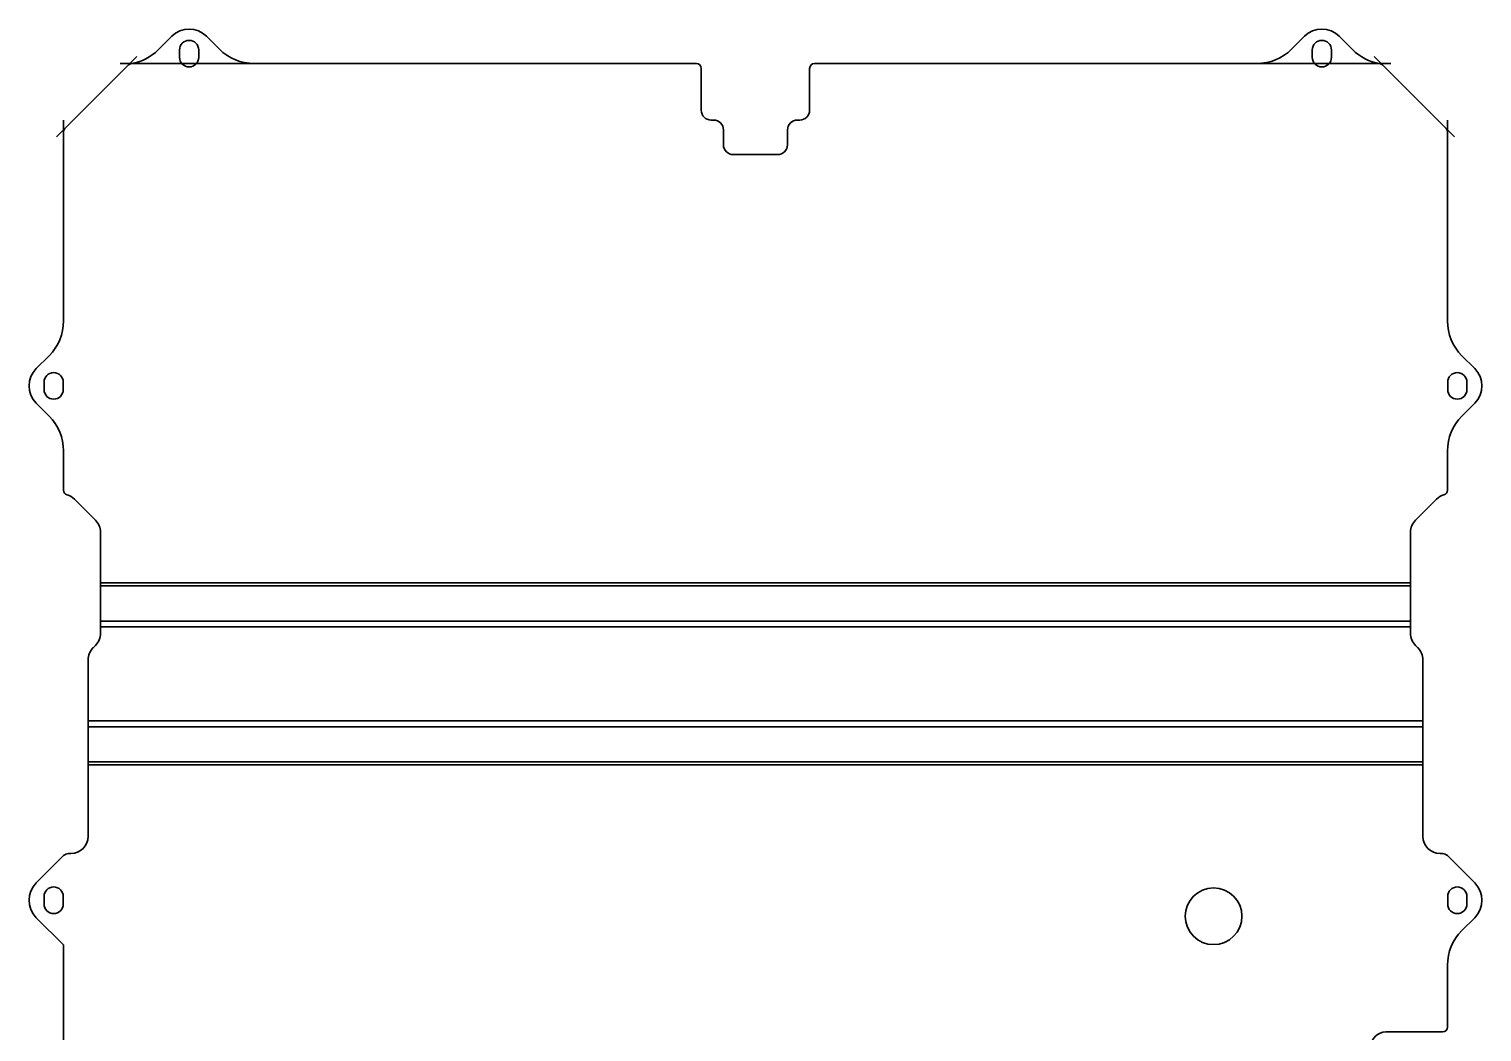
# Paper-space layout '图纸1(2)' of a CAD drawing. Header units: millimetres. Extents: x -88 to 515, y -34 to 440.
# Drawn here: x -87.8 to 207.2, y 236.5 to 440.2 of the extents above; entities that cross this region are included whole.
import ezdxf

# ---------------------------------------------------------------- set-up
doc = ezdxf.new("R2010")
doc.units = ezdxf.units.MM
doc.layers.add('FORMAT', color=7, linetype='Continuous', lineweight=35)

psp = doc.layouts.new('图纸1(2)')

# ---------------------------------------------------------------- linework, layer by layer
at = {"color": 7, "linetype": 'Continuous', "lineweight": 35}
for p, q in [((-58.85, 438.78), (-61.6, 436.03)), ((-49.17, 436.18), (-51.78, 438.78)), ((171.15, 438.78), (168.54, 436.18)), ((180.97, 436.03), (178.22, 438.78)), ((-57.27, 436), (-57.27, 434.5)), ((-53.37, 434.5), (-53.37, 436)), ((172.73, 436), (172.73, 434.5)), ((176.63, 434.5), (176.63, 436)), ((-67.61, 432.96), (-80.52, 420.04)), ((47.68, 433.25), (-42.1, 433.25)), ((48.68, 432.25), (48.68, 423.75)), ((70.68, 423.75), (70.68, 432.25)), ((161.47, 433.25), (71.68, 433.25)), ((199.89, 420.04), (186.98, 432.96)), ((-80.82, 419.33), (-80.82, 380.96)), ((50.68, 421.75), (51.18, 421.75)), ((53.18, 419.75), (53.18, 416.75)), ((66.18, 416.75), (66.18, 419.75)), ((68.18, 421.75), (68.68, 421.75)), ((200.18, 419.33), (200.18, 380.96)), ((55.18, 414.75), (64.18, 414.75)), ((-83.74, 373.89), (-86.35, 371.28)), ((205.72, 371.28), (203.11, 373.89)), ((-84.77, 368.5), (-84.77, 367)), ((-80.87, 367), (-80.87, 368.5)), ((200.23, 368.5), (200.23, 367)), ((204.13, 367), (204.13, 368.5)), ((-86.35, 364.21), (-83.74, 361.61)), ((203.11, 361.61), (205.72, 364.21)), ((-80.82, 354.54), (-80.82, 346.58)), ((200.18, 354.54), (200.18, 346.58)), ((-78.6, 344.73), (-74.34, 340.47)), ((193.71, 340.47), (197.97, 344.73)), ((-73.32, 338), (-73.32, 327.71)), ((192.68, 327.71), (192.68, 338)), ((192.68, 327.71), (-73.32, 327.71)), ((-73.32, 327.71), (-73.32, 327.11)), ((192.68, 327.11), (192.68, 327.71)), ((192.68, 327.11), (-73.32, 327.11)), ((-73.32, 327.11), (-73.32, 319.98)), ((192.68, 319.98), (192.68, 327.11)), ((-73.32, 319.98), (-73.32, 318.79)), ((192.68, 319.98), (-73.32, 319.98)), ((-73.32, 317.5), (-73.32, 318.79)), ((192.68, 318.79), (-73.32, 318.79)), ((192.68, 318.79), (192.68, 319.98)), ((192.68, 318.79), (192.68, 317.5)), ((-74.79, 314.57), (-74.34, 315.02)), ((193.71, 315.02), (194.16, 314.57)), ((-75.82, 299.71), (-75.82, 312.1)), ((195.18, 312.1), (195.18, 299.71)), ((195.18, 299.71), (-75.82, 299.71)), ((-75.82, 299.71), (-75.82, 298.51)), ((195.18, 298.51), (-75.82, 298.51)), ((-75.82, 298.51), (-75.82, 291.39)), ((195.18, 298.51), (195.18, 299.71)), ((195.18, 291.39), (195.18, 298.51)), ((195.18, 291.39), (-75.82, 291.39)), ((-75.82, 291.39), (-75.82, 290.79)), ((195.18, 290.79), (-75.82, 290.79)), ((-75.82, 290.79), (-75.82, 276.25)), ((195.18, 290.79), (195.18, 291.39)), ((195.18, 276.25), (195.18, 290.79)), ((-80.82, 272.32), (-86.35, 266.78)), ((-79.32, 272.75), (-79.82, 272.75)), ((199.18, 272.75), (198.68, 272.75)), ((205.72, 266.78), (200.18, 272.32)), ((-84.77, 264), (-84.77, 262.5)), ((-80.87, 262.5), (-80.87, 264)), ((200.23, 264), (200.23, 262.5)), ((204.13, 262.5), (204.13, 264)), ((-86.35, 259.71), (-80.82, 254.18)), ((203.11, 257.11), (205.72, 259.71)), ((-80.82, 254.18), (-80.82, 106.21)), ((200.18, 250.04), (200.18, 237.5)), ((199.18, 236.5), (187.68, 236.5))]:
    psp.add_line(p, q, dxfattribs=at)
psp.add_circle((152.7, 260), 5.75, dxfattribs=at)
for centre, radius, start, end in [((-55.32, 435.25), 5, 45, 135), ((174.68, 435.25), 5, 45, 135), ((-55.32, 436), 1.95, 0, 180), ((174.68, 436), 1.95, 0, 180), ((-68.67, 443.11), 10, 279.2644, 315), ((-55.32, 434.5), 1.95, 180, 0), ((-42.1, 443.25), 10, 225, 270), ((161.47, 443.25), 10, 270, 315), ((174.68, 434.5), 1.95, 180, 0), ((188.04, 443.11), 10, 225, 260.7356), ((-66.9, 432.25), 1, 99.2644, 135), ((47.68, 432.25), 1, 0, 90), ((71.68, 432.25), 1, 90, 180), ((186.27, 432.25), 1, 45, 80.7356), ((50.68, 423.75), 2, 180, 270), ((68.68, 423.75), 2, 270, 0), ((-79.82, 419.33), 1, 135, 180), ((51.18, 419.75), 2, 0, 90), ((68.18, 419.75), 2, 90, 180), ((199.18, 419.33), 1, 0, 45), ((55.18, 416.75), 2, 180, 270), ((64.18, 416.75), 2, 270, 0), ((-90.82, 380.96), 10, 315, 0), ((210.18, 380.96), 10, 180, 225), ((-82.82, 367.75), 5, 135, 225), ((-82.82, 368.5), 1.95, 0, 180), ((202.18, 368.5), 1.95, 0, 180), ((202.18, 367.75), 5, 315, 45), ((-82.82, 367), 1.95, 180, 0), ((202.18, 367), 1.95, 180, 0), ((-90.82, 354.54), 10, 0, 45), ((210.18, 354.54), 10, 135, 180), ((-79.82, 346.58), 1, 180, 253.7445), ((-81.07, 342.26), 3.5, 45, 73.7445), ((200.44, 342.26), 3.5, 106.2555, 135), ((199.18, 346.58), 1, 286.2555, 0), ((-76.82, 338), 3.5, 0, 45), ((196.18, 338), 3.5, 135, 180), ((-76.82, 317.5), 3.5, 315, 0), ((196.18, 317.5), 3.5, 180, 225), ((-72.32, 312.1), 3.5, 135, 180), ((191.68, 312.1), 3.5, 0, 45), ((-79.32, 276.25), 3.5, 270, 0), ((198.68, 276.25), 3.5, 180, 270), ((-85.65, 281.07), 10, 298.9442, 302.0643), ((-79.82, 271.75), 1, 90, 122.0643), ((199.18, 271.75), 1, 57.9357, 90), ((205.02, 281.07), 10, 237.9357, 241.0558), ((-82.82, 263.25), 5, 135, 225), ((-82.82, 264), 1.95, 0, 180), ((202.18, 264), 1.95, 0, 180), ((202.18, 263.25), 5, 315, 45), ((-82.82, 262.5), 1.95, 180, 0), ((202.18, 262.5), 1.95, 180, 0), ((210.18, 250.04), 10, 135, 180), ((187.68, 233.5), 3, 90, 180), ((199.18, 237.5), 1, 270, 0)]:
    psp.add_arc(centre, radius, start, end, dxfattribs=at)
at = {"layer": 'FORMAT'}
for p, q in [((-67.61, 432.96), (-65.9, 434.66)), ((186.98, 432.96), (185.27, 434.66)), ((-42.1, 433.25), (-69.32, 433.25)), ((161.47, 433.25), (188.68, 433.25)), ((-80.52, 420.04), (-82.23, 418.33)), ((-80.82, 419.33), (-80.82, 421.75)), ((199.89, 420.04), (201.6, 418.33)), ((200.18, 419.33), (200.18, 421.75))]:
    psp.add_line(p, q, dxfattribs=at)

doc.saveas('drawing.dxf')
